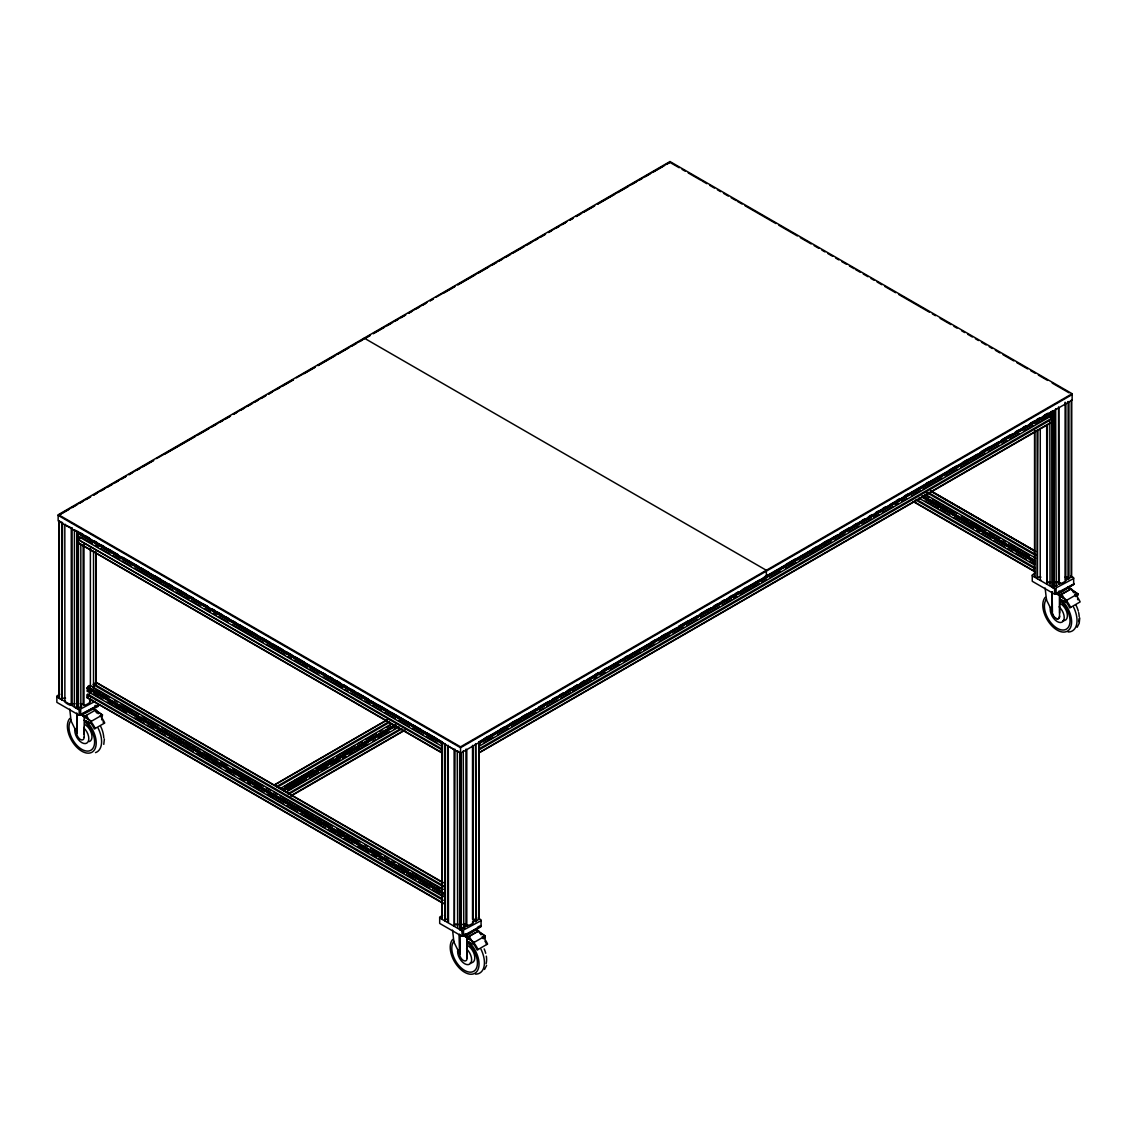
<?xml version="1.0" encoding="UTF-8"?>
<svg xmlns="http://www.w3.org/2000/svg" width="1137" height="1137" viewBox="0 0 1137 1137"><rect width="100%" height="100%" fill="white"/><g stroke="black" fill="none" stroke-linecap="round" stroke-linejoin="round"><path stroke-width="1.5" d="M81.381 714.448L84.237 716.409L84.095 734.161L84.237 727.097M92.85 708.323L102.458 714.875L102.117 716.95L102.316 715.045L92.722 708.394M466.937 948.244L466.937 937.542L478.151 931.217L475.081 929.441M467.065 948.173L466.923 958.406L467.065 937.471M478.748 741.765L479.004 919.193L478.933 741.907L535.854 709.076M1052.095 592.007L1052.123 612.004A5.216 3.013 60 0 0 1055.818 618.4A5.216 3.013 60 0 0 1059.513 616.268L1059.656 595.333L1055.235 592.789M1070.613 589.165L1059.528 595.418L1059.641 613.028M62.62 522.679L59.025 521.002L59.323 698.345L61.952 699.781L62.521 524.313M72.185 528.208L64.866 524.839L65.434 524.313M69.727 709.062L71.077 720.957L77.018 733.095L76.719 714.121M452.554 930.123L453.905 942.033L459.845 954.156L459.547 935.182M1045.13 588L1046.481 599.895L1052.436 612.033L1052.123 593.059M88.004 688.596C87.208 696.754 86.227 682.442 90.633 686.222M103.78 744.38L104.362 739.036M442.165 743.371L441.511 746.128L441.952 741.907L371.358 701.145M1034.784 564.08L1034.03 564.705L1034.784 560.385L922.732 495.704M1079.766 617.974L1079.198 623.303L1077.123 627.297M389.522 722.308L277.442 787.131L274.898 784.786L274.074 785.255L387.134 719.991M88.004 698.019C85.176 698.473 88.714 690.315 88.004 696.412M78.41 542.79L77.6 542.306L442.165 752.793C439.351 753.248 442.89 745.076 442.165 751.187M914.247 501.829L1034.784 571.428L1033.959 570.945L1034.713 567.576L916.593 499.484M91.031 723.345L84.11 720.162L90.903 723.416L91.258 721.341L102.458 714.875M475.564 929.469L485.286 935.936L484.945 938.011L482.23 936.703L484.817 938.082L485.144 936.121L479.444 932.255M1068.268 587.26L1077.876 593.812L1066.662 600.279L1066.321 602.354L1066.776 600.308L1055.235 592.931M1072.035 590.131L1077.734 593.983L1077.393 595.959L1077.876 593.812M478.762 745.531C480.269 748.174 479.686 740.045 478.748 742.717L478.748 919.407L476.119 920.842L475.55 743.612M78.41 531.746L77.6 533.168L441.355 743.172M1068.126 401.489L1068.041 578.42L1071.324 577.283L1071.324 576.331M1052.222 421.713L1053.047 421.244L478.748 752.808L479.572 752.324L478.819 748.956L1052.507 417.819L1053.047 418.487L479.572 749.581M91.429 699.809L92.651 700.662M463.228 927.238C464.166 929.824 466.81 925.816 463.37 927.096M74.488 706.631C76.605 711.563 85.19 703.945 80.343 706.503M83.157 545.732L83.157 704.769C83.669 707.129 93.22 701.032 89.567 701.06M457.642 750.903L459.632 752.808L459.632 929.497L460.457 929.696L463.754 927.991L463.256 750.903M467.79 924.793C460.997 928.986 477.043 922.576 472.395 922.135M1060.38 582.656C1053.502 586.735 1069.505 580.694 1065.042 579.984L1065.113 402.214M484.547 969.435L486.608 965.441M1052.933 421.642L479.061 752.907M79.22 539.777L80.826 536.991L92.225 543.429M88.8 695.02L90.406 692.234M74.488 529.927L78.439 531.732M1071.58 577.056L1071.509 399.769M479.757 926.172L478.037 926.754M1059.059 591.823L1059.059 591.013M96.73 682.882L95.92 682.413L93.22 684.588L443.473 886.775M441.966 741.907L78.012 532.116M81.75 714.15L98.365 705.352L98.365 704.428M1056.841 592.917L1058.646 593.031L1073.769 584.29L1073.769 583.366M80.826 707.058L80.826 544.495M90.377 701.543L90.377 698.004M463.654 928.119L461.025 928.702M473.219 922.604L473.305 745.773L472.452 745.403M1052.208 414.209L1052.208 587.374C1054.454 586.152 1060.153 584.347 1055.662 585.47M1065.795 580.481L1065.881 403.635L1065.042 403.28M442.165 749.098L77.671 539.322L441.355 749.567M59.323 697.393L59.323 698.345M442.151 918.469L442.151 919.407L442.151 741.765M1034.741 576.331L1034.741 577.283L1034.741 430.61M98.365 705.352L98.365 706.276L81.75 715.074M464.464 935.154L465.943 935.211L481.292 925.561M69.144 509.319L58.385 515.53L58.385 514.649L669.991 161.553L1072.148 393.729L1072.148 400.11L460.542 753.206L58.158 520.902L58.158 515.388L90.434 496.77M93.504 494.993L125.766 476.36M128.851 474.584L153.438 460.386M156.508 458.609L230.271 416.028M233.341 414.252L265.617 395.619M268.687 393.843L293.275 379.659M296.345 377.882L314.793 367.237M317.863 365.46L363.968 338.84M365.503 337.959L370.108 335.287M373.178 333.511L405.454 314.892M408.524 313.116L426.972 302.47M430.042 300.694L433.112 298.917M436.182 297.141L454.629 286.496M457.699 284.719L545.291 234.151M548.361 232.374L566.809 221.729M569.879 219.953L572.949 218.176M576.018 216.4L594.466 205.754M597.536 203.992L669.764 162.293M72.214 507.543L76.819 504.885M79.903 503.108L82.973 501.332M86.042 499.555L90.662 496.897M93.731 495.121L96.801 493.344M101.406 490.687L104.49 488.91M107.56 487.133L112.165 484.476M115.249 482.699L118.319 480.923M121.389 479.146L125.994 476.488M129.078 474.712L132.148 472.935M136.753 470.277L139.823 468.501M142.907 466.724L153.666 460.513M164.41 454.303L195.152 436.565M198.222 434.789L208.981 428.578M212.05 426.801L216.67 424.144M219.739 422.367L222.809 420.591M225.879 418.814L230.498 416.156M233.568 414.38L236.638 412.603M241.257 409.945L244.327 408.169M247.397 406.392L252.002 403.734M255.086 401.958L258.156 400.181M261.226 398.419L265.845 395.747M268.915 393.97L271.985 392.208M276.589 389.536L279.674 387.774M282.743 385.997L293.502 379.786M304.261 373.576L315.006 367.365M318.09 365.588L334.989 355.824M338.059 354.048L348.817 347.837M351.887 346.074L356.506 343.402M359.576 341.626L362.646 339.864M365.73 338.087L370.335 335.415M373.405 333.653L384.164 327.442M387.234 325.665L391.853 323.007M394.923 321.231L397.993 319.454M401.063 317.678L405.682 315.02M408.752 313.243L411.821 311.467M416.44 308.809L419.51 307.033M422.58 305.256L425.65 303.48M430.269 300.822L433.339 299.045M444.098 292.834L454.857 286.623M457.927 284.847L474.825 275.097M477.895 273.321L488.654 267.11M491.738 265.333L496.343 262.675M499.413 260.899L502.483 259.122M505.567 257.346L510.172 254.688M513.242 252.911L524.001 246.701M527.071 244.924L531.69 242.266M534.76 240.49L537.829 238.713M540.914 236.937L545.518 234.279M548.588 232.502L551.658 230.726M556.277 228.068L559.347 226.291M562.417 224.515L565.487 222.753M570.106 220.081L573.176 218.318M576.246 216.542L580.865 213.87M583.935 212.107L594.694 205.896M597.764 204.12L614.662 194.356M617.746 192.579L628.505 186.369M631.575 184.592L636.18 181.934M639.25 180.158L642.334 178.381M645.404 176.619L650.009 173.947M653.079 172.17L663.837 165.959M666.922 164.197L669.991 162.42L679.201 167.736M59.778 694.281L56.85 695.972L56.85 702.339L79.178 715.23L98.237 705.096M93.532 684.73L95.337 683.692L92.921 687.871L95.991 689.647M56.85 696.839L79.178 709.73L95.309 701.287M84.11 716.623L95.949 709.829L98.208 713.738M76.804 712.998L76.719 733.067A5.216 3.013 60 0 0 80.4 739.462A5.216 3.013 60 0 0 84.095 737.33L84.223 737.259M274.102 785.027L386.921 719.906M277.286 786.164L389.522 721.37M280.171 788.595L391.128 724.07M287.107 784.914L291.726 782.256M294.796 780.479L305.555 774.269M308.639 772.492L313.243 769.834M316.328 768.058L319.398 766.281M322.467 764.505L327.086 761.847M330.156 760.07L333.24 758.294M336.31 756.517L340.915 753.859M343.999 752.083L347.069 750.306M351.688 747.634L354.758 745.858M357.828 744.095L362.447 741.423M365.517 739.647L368.601 737.87M373.206 735.213L376.29 733.436M379.36 731.659L382.43 729.883M387.049 727.225L390.119 725.449M285.046 786.264L288.116 784.487M292.735 781.83L295.805 780.053M306.564 773.842L309.648 772.066M320.407 765.855L323.476 764.078M328.096 761.406L331.165 759.644M341.924 753.419L351.148 748.103M368.061 738.339L372.68 735.667M280.427 787.984L282.815 789.362L395.051 724.567M282.815 789.362L395.363 724.823M283.028 789.519L395.548 725.051M283.227 789.732L395.633 725.179M395.875 725.989L283.639 790.783L395.704 725.307M283.61 790.513L395.804 725.591M293.573 786.847L302.797 781.517M321.259 770.872L324.329 769.095M335.088 762.884L338.172 761.108M342.777 758.45L345.847 756.673M348.931 754.897L352.001 753.12M356.62 750.448L359.69 748.686M362.76 746.91L365.844 745.133M378.138 738.027L381.208 736.25M384.292 734.474L387.362 732.697M288.087 790.172L292.706 787.5M295.776 785.738L306.535 779.513M309.619 777.736L318.843 772.421M323.448 769.749L328.067 767.091M331.137 765.315L340.361 759.985M351.134 753.774L361.893 747.563M364.963 745.787L368.033 744.01M372.652 741.352L375.722 739.576M378.806 737.799L383.411 735.142M386.495 733.365L389.565 731.588M394.169 728.916L397.254 727.154M286.709 791.764L398.945 726.955M288.969 793.143L399.67 729.243M288.244 794.507L402.015 728.817M291.328 795.488L404.275 730.281M290.916 796.071L405.028 730.125M460.457 929.696L460.542 746.838L1072.148 393.729M1072.148 394.596L460.542 747.705L58.158 515.388M484.902 738.211L487.972 736.435M500.28 729.343L504.885 726.671M511.039 723.132L515.644 720.46M521.798 716.907L526.417 714.249M538.711 707.143L547.935 701.827M552.554 699.156L555.623 697.379M560.243 694.721L563.312 692.945M567.917 690.287L571.001 688.51M574.071 686.734L577.141 684.957M581.76 682.299L584.83 680.523M595.603 674.312L598.673 672.535M603.278 669.864L606.362 668.087M624.81 657.442L627.88 655.665M650.947 642.348L655.552 639.69M661.706 636.137L666.325 633.48M678.618 626.373L687.842 621.044M700.15 613.952L709.374 608.622M713.979 605.964L717.063 604.188M721.668 601.516L724.738 599.739M729.357 597.081L732.427 595.305M735.511 593.528L738.581 591.752M743.2 589.094L746.27 587.317M764.718 576.658L767.788 574.896M786.236 564.236L795.474 558.907M812.372 549.143L816.991 546.485M823.145 542.932L827.75 540.274M840.058 533.168L849.282 527.838M853.887 525.18L856.971 523.404M861.576 520.746L864.66 518.969M869.265 516.312L872.335 514.535M875.419 512.759L878.489 510.982M883.108 508.31L886.178 506.548M896.937 500.323L900.021 498.546M904.626 495.888L907.696 494.112M926.158 483.467L929.227 481.69M949.21 470.149L956.899 465.715M963.053 462.162L967.658 459.49M981.501 451.503L989.19 447.068M1001.484 439.962L1010.708 434.647M1015.327 431.975L1018.397 430.198M1023.016 427.54L1026.086 425.764M1030.705 423.106L1033.775 421.33M1036.845 419.553L1039.929 417.776M1044.533 415.119L1047.618 413.342M538.924 707.299L549.683 701.088M552.767 699.312L563.526 693.101M566.596 691.324L577.354 685.114M580.438 683.337L585.043 680.679M588.127 678.903L598.886 672.692M601.956 670.915L675.762 628.306M678.832 626.53L697.279 615.87M700.349 614.094L711.122 607.883M714.192 606.106L724.951 599.895M728.035 598.119L738.794 591.908M741.864 590.131L760.312 579.486M763.396 577.71L837.187 535.101M840.271 533.324L864.859 519.126M867.943 517.349L872.548 514.677M875.632 512.915L886.391 506.69M889.461 504.913L900.22 498.702M903.304 496.926L977.095 454.331M980.179 452.554L998.627 441.895M1001.697 440.118L1012.456 433.908M1015.54 432.131L1026.299 425.92M1029.369 424.144L1040.142 417.933M1043.212 416.156L1047.817 413.498M479.16 742.134L1052.805 411.281L1053.047 412.091L479.572 743.186M479.245 742.248L1052.72 411.153M479.501 742.788L1052.933 411.551M479.544 742.93L1053.018 411.836M484.021 742.575L487.105 740.798M487.972 740.144L493.245 737.245M497.864 734.587L500.934 732.811M501.815 732.157L508.623 728.376M511.693 726.6L514.777 724.823M515.644 724.17L522.466 720.389M523.333 719.721L536.294 712.387M539.379 710.625L543.983 707.953M547.068 706.176L557.826 699.966M560.896 698.189L570.12 692.859M572.536 691.324L577.809 688.425M578.69 687.771L591.652 680.438M594.054 678.888L597.138 677.112M600.208 675.335L605.481 672.45M610.1 669.792L613.17 668.016M614.051 667.348L619.324 664.463M623.929 661.805L627.013 660.028M627.88 659.361L634.702 655.58M635.569 654.926L640.842 652.041M643.926 650.265L648.531 647.593M649.412 646.939L654.685 644.039M659.289 641.382L662.374 639.605M663.241 638.951L670.063 635.171M673.132 633.394L676.202 631.618M677.083 630.964L683.891 627.183M686.975 625.407L697.734 619.196M700.804 617.419L719.252 606.76M722.336 604.983L731.56 599.668M733.962 598.119L737.046 596.342M740.116 594.566L753.078 587.232M753.959 586.578L759.232 583.679M761.648 582.144L766.921 579.245M769.991 577.468L774.61 574.81M775.477 574.157L780.749 571.257M785.369 568.599L788.438 566.823M789.32 566.155L796.127 562.389M799.212 560.612L802.281 558.835M803.148 558.168L809.97 554.387M810.837 553.733L823.799 546.4M824.68 545.746L831.488 541.965M834.572 540.189L837.642 538.412M838.523 537.758L845.331 533.978M848.401 532.201L859.16 525.99M862.244 524.214L871.468 518.884M873.884 517.335L879.157 514.45M882.227 512.673L892.986 506.462M895.402 504.913L898.472 503.137M901.556 501.36L906.829 498.475M911.433 495.803L914.518 494.026M915.384 493.373L920.657 490.488M923.073 488.938L928.346 486.039M929.227 485.385L936.035 481.605M936.916 480.951L942.189 478.052M945.259 476.275L949.878 473.617M950.745 472.964L957.567 469.183M960.637 467.406L963.707 465.63M964.588 464.976L971.396 461.196M972.277 460.528L985.239 453.208M988.309 451.432L999.068 445.207M1002.152 443.444L1006.757 440.772M1009.841 438.996L1019.065 433.68M1023.67 431.008L1032.893 425.679M1035.31 424.144L1040.582 421.244M1041.464 420.591L1052.222 414.38M479.572 745.943L1052.976 414.991L1052.237 414.437M1035.182 573.219L1032.254 574.91L1032.254 581.277L1054.582 594.168L1073.655 584.034L1073.655 577.667L1070.67 575.947M442.606 915.356L439.678 917.047L439.678 923.415L462.006 936.305L481.065 926.172L481.065 919.79L478.094 918.071M439.678 917.914L462.006 930.805L481.065 920.657M1032.254 575.777L1054.582 588.668L1073.655 578.534M466.937 937.698L478.776 930.89L481.036 934.799M1059.528 595.561L1071.367 588.767L1073.612 592.661M467.065 941.152L473.859 944.406L474.086 942.417L485.286 935.936M1059.656 599.014L1066.449 602.283M1059.513 616.268L1059.641 616.197A5.216 3.013 60 0 1 1055.946 618.329A5.216 3.013 60 0 1 1052.251 611.933L1052.222 591.936M465.943 935.211L464.564 935.168M96.574 705.466L94.868 705.594M1052.635 411.04L1053.857 410.67L1053.857 587.374M459.632 752.808L461.267 752.808L461.267 929.497M1058.845 592.917L1057.14 593.045M466.255 934.131L464.564 934.259M445.135 744.11L441.824 742.148L441.909 919.193M1050.048 585.498L1049.835 421.656M1068.894 578.705C1067.785 581.377 1065.525 577.127 1068.951 578.662L1068.951 401.958L1068.197 401.915M1059.329 584.205L1058.789 407.487M476.318 920.828C475.195 923.5 472.978 919.293 476.36 920.785L475.763 744.11M457.642 927.607L457.245 751.429M460.599 752.992L460.755 929.682M1040.852 579.955L1040.227 580.438L1040.27 428.507M65.434 701.017C62.663 701.657 71.318 706.93 72.128 704.798L72.086 528.065M77.757 536.124L441.355 745.929M1037.74 577.141L1040.952 577.141M1065.113 577.141L1068.325 577.141M1047.291 581.988L1050.517 581.988M1055.548 581.988L1058.76 581.988M1047.291 582.656L1050.517 582.656M1055.548 582.656L1058.76 582.656M62.322 698.203L65.548 698.203M70.281 703.718L75.099 703.718M80.144 703.718L83.356 703.718M445.164 919.279L448.376 919.279M475.749 919.279L472.523 919.279L472.523 746.099M454.715 924.125L457.927 924.125M462.972 924.125L466.184 924.125M454.715 924.793L457.927 924.793M462.972 924.793L466.184 924.793M1055.662 408.766L1056.23 585.996M1052.876 410.855L1053.033 587.559M77.046 708.536L77.046 531.846L77.316 708.607M459.874 929.611L459.874 752.907L460.158 929.682M454.104 749.61L455.013 749.269L454.331 926.357L454.104 749.61L447.651 745.872L448.262 745.375L448.475 922.121L447.594 922.363L447.694 745.9M1074.678 594.651L1077.521 595.873M1057.04 593.94L1058.646 593.94L1073.868 584.347M464.464 936.078L466.056 936.078L481.292 926.484M682.044 169.385L685.341 171.275M688.198 172.923L700.69 180.143M702.012 180.911L706.83 183.682M709.701 185.345L714.505 188.117M717.376 189.78L720.645 191.656M723.516 193.318L728.32 196.09M731.19 197.753L735.994 200.524M737.344 201.306L742.134 204.063M745.019 205.74L775.903 223.563M778.802 225.24L797.392 235.97M800.306 237.661L811.207 243.943M814.135 245.635L818.882 248.378M821.809 250.069L825.021 251.931M827.949 253.622L832.696 256.351M835.638 258.056L838.836 259.904M841.778 261.595L846.511 264.324M849.453 266.03L854.185 268.758M855.592 269.583L860.325 272.311M863.281 274.017L868 276.732M870.956 278.451L874.14 280.285M877.096 281.99L881.815 284.719M884.771 286.425L895.629 292.692M898.6 294.412L929.398 312.192M932.383 313.911L935.467 315.688M940.072 318.346L950.887 324.585M953.886 326.333L957.027 328.138M961.575 330.753L964.702 332.572M967.715 334.306L972.377 336.993M975.39 338.741L978.516 340.546M981.529 342.28L986.191 344.98M989.218 346.714L992.331 348.519M995.358 350.267L1000.006 352.953M1003.033 354.701L1013.82 360.926M1016.862 362.675L1027.635 368.9M1030.676 370.662L1035.31 373.334M1038.365 375.096L1047.589 380.426M1052.18 383.07L1069.078 392.833M931.16 491.028L1035.608 551.317M930.876 491.028L1035.437 551.274M930.663 491.127L1035.025 551.374M928.275 492.506L1035.708 554.529M926.74 492.563L1035.708 555.481M925.12 494.325L1035.636 558.125M926.129 495.689L929.199 497.466M932.269 499.242L943.014 505.439M946.083 507.216L949.153 508.992M953.758 511.65L956.828 513.412M961.433 516.07L964.503 517.847M967.573 519.623L970.643 521.4M975.248 524.058L978.317 525.82M981.387 527.596L985.992 530.254M989.062 532.031L992.132 533.793M995.202 535.57L999.807 538.227M1002.877 540.004L1005.947 541.78M1009.016 543.543L1013.621 546.201M1016.691 547.977L1027.436 554.174M935.865 501.474L938.935 503.236M943.539 505.894L946.609 507.67M949.679 509.447L954.284 512.105M963.494 517.42L968.099 520.078M971.169 521.855L980.378 527.17M991.123 533.367L994.193 535.143M1012.612 545.774L1015.682 547.551M1026.427 553.747L1029.497 555.524M922.533 495.846L1034.571 560.541M922.334 496.059L1034.471 560.64M922.235 496.187L1034.286 560.868M922.164 496.315L1034.13 561.124L922.036 496.585M921.979 496.713L1033.988 561.536M921.922 497.111L1033.959 561.806M925.148 500.948L931.942 504.714M932.823 505.368L938.082 508.253M940.498 509.802L945.757 512.688M946.638 513.355L949.708 515.118M954.313 517.776L959.571 520.661M960.452 521.329L973.386 528.634M976.456 530.41L979.525 532.187M981.942 533.736L991.151 539.052M994.221 540.814L1004.966 547.025M1008.036 548.787L1012.641 551.445M1015.711 553.222L1026.455 559.432M1029.525 561.195L1034.13 563.853M918.852 498.091L1033.959 564.563M915.782 499.967L1033.959 568.187M912.826 501.36L1034.471 571.527M58.385 514.649L460.542 746.838M79.945 532.628L83.015 534.404M86.085 536.181L89.155 537.957M93.76 540.615L96.83 542.377M101.435 545.035L104.505 546.812M107.574 548.588L118.319 554.785M122.924 557.443L138.273 566.311M141.343 568.074L149.018 572.508M155.158 576.061L159.763 578.719M168.972 584.034L172.042 585.797M176.647 588.454L185.857 593.77M190.462 596.442L193.532 598.204M204.276 604.415L207.346 606.177M211.937 608.835L215.007 610.612M218.077 612.388L222.681 615.046M225.751 616.822L228.821 618.585M233.426 621.243L236.496 623.019M239.566 624.796L256.45 634.531M262.59 638.084L270.265 642.519M273.335 644.281L282.544 649.597M287.149 652.254L291.754 654.912M294.824 656.689L304.034 662.004M322.453 672.635L325.523 674.412M330.128 677.069L333.198 678.846M336.268 680.622L339.338 682.385M343.942 685.042L347.012 686.819M351.617 689.477L354.687 691.253M357.757 693.016L368.502 699.227M379.232 705.423L388.442 710.739M391.512 712.515L409.931 723.146M413.001 724.923L420.676 729.357M426.816 732.896L436.025 738.211M78.197 531.903L90.477 538.995M93.547 540.757L118.106 554.941M121.176 556.718L208.668 607.229M211.738 608.991L340.659 683.422M343.729 685.199L368.289 699.383M77.842 532.358L441.511 742.504M77.7 532.628L441.454 742.646M77.657 532.77L441.369 742.916M95.295 545.192L98.365 546.968M100.781 548.517L109.991 553.833M113.06 555.609L119.854 559.376M122.27 560.925L131.48 566.24M134.55 568.003L147.483 575.322M148.364 575.99L161.298 583.295M162.179 583.963L168.972 587.73M169.839 588.383L172.909 590.16M175.979 591.936L182.787 595.703M183.654 596.371L188.927 599.242M191.329 600.791L196.602 603.676M197.468 604.344L200.538 606.106M205.143 608.764L210.402 611.649M213.472 613.426L216.542 615.202M218.958 616.751L228.167 622.067M232.772 624.725L251.845 635.583M252.727 636.237L263.471 642.448M266.541 644.21L279.475 651.529M280.356 652.183L284.961 654.841M288.031 656.617L291.1 658.394M294.17 660.171L300.964 663.937M301.845 664.591L307.104 667.476M309.52 669.025L314.778 671.91M315.66 672.564L318.73 674.34M323.334 676.998L328.593 679.883M329.474 680.551L342.408 687.857M344.809 689.406L347.879 691.182M350.949 692.945L361.694 699.156M364.764 700.932L370.037 703.817M372.439 705.352L381.648 710.668M384.718 712.444L395.463 718.655M398.533 720.417L405.326 724.198M406.207 724.852L409.277 726.628M412.347 728.391L419.141 732.171M420.022 732.825L423.092 734.601M426.162 736.364L432.955 740.144M433.837 740.798L436.906 742.575M77.657 542.633L441.852 752.907M96.133 682.328L443.501 882.738M95.92 682.413L442.79 882.682M93.532 683.792L443.473 885.822M90.377 685.611L443.387 889.418M99.061 691.41L103.666 694.067M106.736 695.844L109.806 697.621M114.411 700.278L117.481 702.055M120.55 703.817L123.62 705.594M128.225 708.252L131.295 710.028M134.365 711.79L138.97 714.448M142.04 716.225L145.11 718.001M148.18 719.778L152.784 722.436M155.854 724.198L158.924 725.974M161.994 727.751L166.599 730.409M169.669 732.171L180.413 738.382M183.483 740.159L192.693 745.474M197.298 748.132L200.368 749.894M203.438 751.671L214.182 757.882M224.927 764.078L227.997 765.855M232.602 768.513L235.672 770.275M238.742 772.051L241.811 773.828M246.416 776.486L249.486 778.262M252.556 780.025L255.612 781.801M260.217 784.459L263.287 786.236M266.356 787.998L270.961 790.656M274.031 792.432L277.101 794.209M280.171 795.971L284.776 798.643M287.846 800.405L298.59 806.616M301.66 808.379L310.87 813.694M315.475 816.352L320.08 819.024M323.15 820.786L332.359 826.102M336.964 828.759L346.174 834.075M350.779 836.733L353.849 838.509M356.919 840.286L359.988 842.062M364.593 844.72L367.663 846.482M370.733 848.259L373.803 850.035M378.408 852.693L381.478 854.456M384.548 856.232L389.152 858.89M392.222 860.666L395.292 862.443M398.362 864.205L402.967 866.863M406.037 868.64L409.107 870.416M412.177 872.178L416.782 874.836M419.837 876.613L430.582 882.824M433.652 884.586L438.257 887.244M96.517 690.102L99.587 691.879M102.657 693.641L107.262 696.299M124.146 706.049L133.356 711.364M144.101 717.575L147.17 719.337M151.775 721.995L154.845 723.772M165.59 729.968L168.66 731.745M179.404 737.956L182.474 739.718M187.079 742.376L190.149 744.152M193.219 745.929L196.289 747.691M207.033 753.902L210.103 755.679M214.708 758.336L217.778 760.099M220.848 761.875L225.453 764.533M234.663 769.848L239.253 772.506M242.323 774.283L251.533 779.598M256.138 782.256L260.743 784.914M283.767 798.202L286.837 799.979M297.581 806.176L300.651 807.952M305.256 810.61L308.326 812.386M311.396 814.163L314.466 815.925M319.071 818.583L322.141 820.36M325.21 822.136L328.28 823.899M339.025 830.109L343.63 832.767M346.7 834.544L349.77 836.306M352.84 838.083L357.444 840.74M374.329 850.49L378.934 853.148M401.958 866.437L405.014 868.213M415.758 874.41L418.828 876.186M429.573 882.383L432.643 884.16M437.248 886.817L440.317 888.594M88.004 686.99L442.535 891.678M87.691 687.245L442.321 891.834M87.506 687.473L443.572 893.057M87.421 687.601L443.501 893.185M87.35 687.729L443.373 893.455M87.236 688.013L443.288 893.725M87.179 688.411L443.259 893.98M88.004 690.685L91.074 692.461M94.144 694.238L98.734 696.896M109.479 703.092L112.549 704.869M115.619 706.631L118.689 708.408M123.293 711.066L126.363 712.842M137.108 719.039L140.178 720.815M150.923 727.012L153.992 728.789M177.017 742.077L181.622 744.735M186.226 747.393L189.296 749.169M198.506 754.485L203.111 757.143M206.181 758.919L209.251 760.696M212.321 762.458L216.925 765.116M227.67 771.327L230.74 773.103M241.485 779.3L244.554 781.076M247.624 782.839L250.694 784.615M255.299 787.273L258.369 789.05M269.099 795.246L272.169 797.023M290.589 807.654L293.659 809.43M304.403 815.627L313.613 820.942M316.683 822.719L321.288 825.377M330.497 830.692L335.102 833.35M338.172 835.126L341.242 836.903M344.312 838.665L348.917 841.323M359.662 847.534L362.731 849.296M365.801 851.073L368.871 852.849M373.476 855.507L376.546 857.284M387.291 863.48L390.361 865.257M394.965 867.915L398.035 869.677M401.105 871.454L404.175 873.23M408.78 875.888L411.85 877.665M422.594 883.861L425.65 885.638M436.395 891.834L439.465 893.611M93.476 694.011L96.546 695.773M99.615 697.549L102.685 699.326M107.29 701.984L110.36 703.746M113.43 705.523L124.175 711.734M134.919 717.93L144.129 723.246M147.199 725.022L151.804 727.68M156.409 730.338L165.618 735.653M168.688 737.43L179.433 743.626M182.503 745.403L187.108 748.061M190.177 749.837L193.247 751.6M196.317 753.376L200.922 756.034M203.992 757.811L207.062 759.573M210.132 761.349L214.737 764.007M217.807 765.784L220.862 767.56M225.467 770.218L228.537 771.98M231.607 773.757L234.677 775.533M239.282 778.191L242.352 779.954M253.096 786.164L263.841 792.361M266.911 794.138L283.795 803.887M286.865 805.65L297.61 811.861M300.68 813.637L305.284 816.295M308.354 818.057L311.424 819.834M314.494 821.61L319.099 824.268M322.169 826.03L325.239 827.807M328.309 829.584L332.914 832.241M335.983 834.018L339.053 835.78M343.658 838.438L346.728 840.215M349.798 841.991L352.868 843.753M357.473 846.411L360.543 848.188M363.613 849.964L366.682 851.741M371.287 854.399L374.357 856.161M378.962 858.819L382.032 860.595M385.088 862.372L401.972 872.122M406.577 874.779L415.787 880.095M418.857 881.857L429.601 888.068M432.671 889.845L437.276 892.502M440.346 894.265L443.416 896.041M87.179 691.154L443.259 896.738M88.004 694.323L442.535 899.012M87.179 694.792L443.259 900.376M87.179 697.549L443.259 903.133M87.208 697.777L443.572 903.702M1067.657 587.317L1070.613 589.023L1068.14 587.332M92.253 708.379L95.195 710.227M462.66 934.927L474.2 942.445L463.242 935.026M81.296 714.704L91.358 721.37M81.296 714.846L84.237 716.552M1055.818 592.889L1066.662 600.279M81.651 714.789L91.258 721.341M64.823 524.797L64.866 701.543M74.374 707.015L74.417 530.354M1049.806 415.915L1051.412 418.7M1061.802 594.281L1064.061 598.19M1060.963 594.765L1062.47 597.366M469.226 936.419L471.471 940.313M468.387 936.902L469.879 939.503M95.11 710.312L96.617 712.913M86.398 715.344L88.643 719.252M85.545 715.841L87.052 718.442M459.547 954.142L459.504 934.145L459.675 954.071A5.216 3.013 60 0 0 463.37 960.467A5.216 3.013 60 0 0 467.051 958.335M1071.509 400.437L1071.324 577.283M1058.561 407.003L1058.561 583.707M1056.088 588.668L1056.088 594.168M1054.582 588.668L1054.582 594.168M1053.615 410.77L1053.615 587.474M1053.473 410.812L1053.331 587.545M1053.189 410.855L1053.189 587.559M1052.592 410.812L1052.734 587.545M1052.45 410.77L1052.45 587.474M1047.49 424.669L1046.921 584.233L1046.68 425.139M1037.939 429.758L1037.356 578.705L1037.115 430.227M1034.556 431.577L1034.556 577.141M766.352 576.658L766.352 570.291L364.181 338.101L364.181 338.968M669.991 161.553L669.991 162.42M466.81 926.314L466.81 749.61L465.943 749.169L465.985 925.831M463.512 930.805L463.512 936.305M462.006 930.805L462.006 936.305M461.025 752.907L460.897 929.654M460.3 752.992L460.3 929.696M445.363 743.612L444.78 920.842L444.539 744.081M96.105 552.639L96.105 684.062M95.92 551.687L95.92 684.204M93.532 551.289L93.532 687.345M90.377 547.807L90.377 687.402M84.223 734.09L84.095 737.33M83.982 544.438L83.982 705.238M80.684 709.73L80.684 715.23M79.178 709.73L79.178 715.23M78.439 535.271L78.439 538.796M78.439 542.335L78.439 708.436M78.197 535.371L78.197 538.91M78.197 542.448L78.197 708.536M78.069 535.413L77.927 538.981M78.069 542.477L77.927 708.607M77.771 531.917L77.614 708.635M77.472 531.917L77.472 708.621M76.804 531.732L76.804 708.436M71.261 528.534L71.261 705.238M61.711 523.02L61.711 699.724M59.067 520.917L59.067 698.132M468.529 941.848A20.395 11.768 60 0 1 478.023 969.52A20.395 11.768 60 0 1 457.927 966.507A20.395 11.768 60 0 1 452.64 939.475M468.089 943.383A18.121 10.46 60 0 1 476.531 967.971A18.121 10.46 60 0 1 458.68 965.299A18.121 10.46 60 0 1 453.961 941.265M467.534 945.543A9.906 5.728 60 0 1 474.683 956.174A9.906 5.728 60 0 1 470.249 962.783M466.525 948.94A9.906 5.728 60 0 1 471.372 961.717A9.906 5.728 60 0 1 462.731 962.328A9.906 5.728 60 0 1 457.884 949.551M480.979 949.239A22.655 13.075 60 0 1 475.508 974.125M484.177 948.912A20.395 11.768 60 0 1 485.712 953.289M486.338 956.16A20.395 11.768 60 0 1 486.082 963.778M482.941 936.774A17.552 10.134 60 0 1 487.574 944.037L477.17 950.035A17.737 10.247 60 0 0 472.537 942.786M473.39 942.289A17.552 10.134 60 0 1 478.009 949.551M482.699 937.982A17.737 10.247 60 0 1 483.282 938.736M484.916 941.109A17.737 10.247 60 0 1 485.4 941.948M485.869 942.8A17.737 10.247 60 0 1 486.721 944.52M1061.105 599.725A20.395 11.768 60 0 1 1070.599 627.382A20.395 11.768 60 0 1 1050.517 624.369A20.395 11.768 60 0 1 1045.216 597.337M1060.679 601.26A18.121 10.46 60 0 1 1069.121 625.847A18.121 10.46 60 0 1 1051.256 623.161A18.121 10.46 60 0 1 1046.552 599.128M1060.11 603.406A9.906 5.728 60 0 1 1067.273 614.037A9.906 5.728 60 0 1 1062.825 620.646M1059.101 606.803A9.906 5.728 60 0 1 1063.962 619.58A9.906 5.728 60 0 1 1055.321 620.191A9.906 5.728 60 0 1 1050.46 607.414M1073.57 607.101A22.655 13.075 60 0 1 1068.084 631.987M1076.085 605.339A20.395 11.768 60 0 1 1078.302 611.152M1078.643 612.587A20.395 11.768 60 0 1 1079.184 616.78M1079.169 618.5A20.395 11.768 60 0 1 1078.658 621.641M1074.906 593.955A17.552 10.134 60 0 1 1080.15 601.899L1069.746 607.911A17.737 10.247 60 0 0 1065.113 600.649M1065.966 600.165A17.552 10.134 60 0 1 1070.599 607.414M1075.275 595.859A17.737 10.247 60 0 1 1075.858 596.598M1077.492 598.986A17.737 10.247 60 0 1 1077.99 599.81M85.701 720.787A20.395 11.768 60 0 1 95.195 748.444A20.395 11.768 60 0 1 75.099 745.431A20.395 11.768 60 0 1 69.812 718.399M85.261 722.322A18.121 10.46 60 0 1 93.703 746.91A18.121 10.46 60 0 1 75.838 744.223A18.121 10.46 60 0 1 71.134 720.204M84.706 724.468A9.906 5.728 60 0 1 91.557 733.706A9.906 5.728 60 0 1 89.326 741.58M83.697 727.865A9.906 5.728 60 0 1 88.544 740.642A9.906 5.728 60 0 1 79.903 741.253A9.906 5.728 60 0 1 75.056 728.476M98.152 728.163A22.655 13.075 60 0 1 95.508 752.623M100.681 726.401A20.395 11.768 60 0 1 103.765 737.842M100.113 715.713A17.552 10.134 60 0 1 104.746 722.961L94.343 728.973A17.737 10.247 60 0 0 90.306 722.436M90.548 721.228A17.552 10.134 60 0 1 95.181 728.49M101.563 719.238A17.737 10.247 60 0 1 102.088 720.048M103.041 721.725A17.737 10.247 60 0 1 103.893 723.459"/></g></svg>
